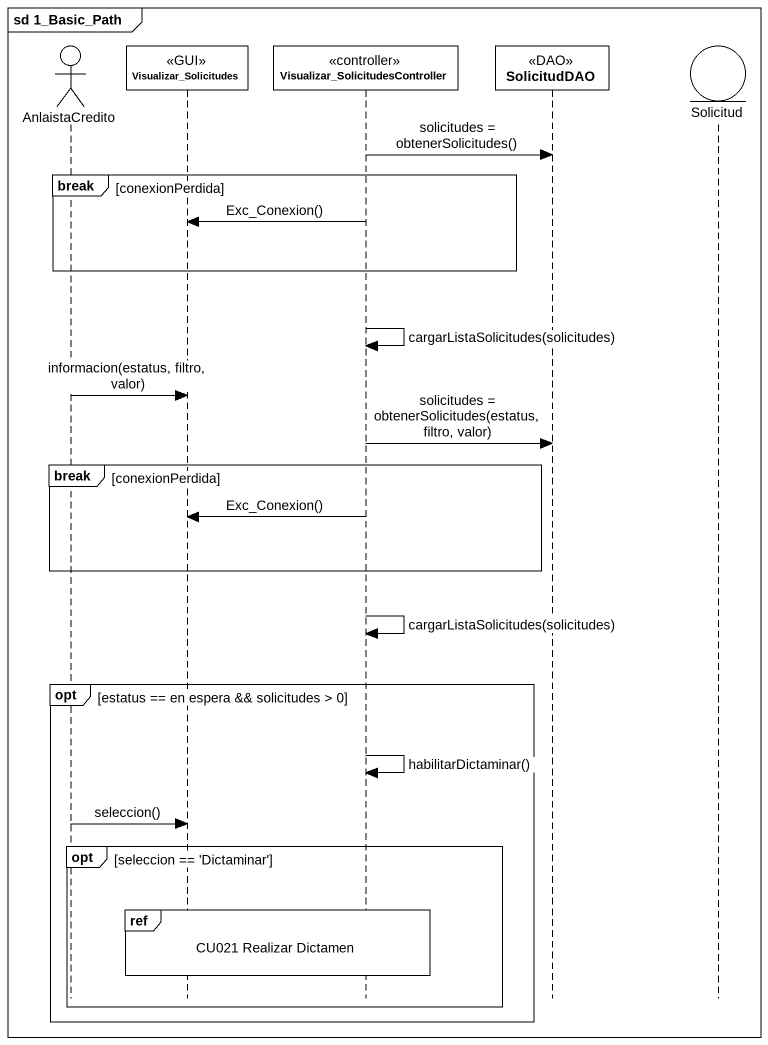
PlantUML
@startuml
mainframe sd 1_Basic_Path
hide footbox
actor AnlaistaCredito
participant Visualizar_Solicitudes <<GUI>>
participant "Visualizar_SolicitudesController" as Visualizar <<controller>>
participant SolicitudDAO <<DAO>>
entity Solicitud

Visualizar -> SolicitudDAO : solicitudes = obtenerSolicitudes()
break conexionPerdida
  Visualizar -> Visualizar_Solicitudes : Exc_Conexion()
end
Visualizar -> Visualizar : cargarListaSolicitudes(solicitudes)
AnlaistaCredito -> Visualizar_Solicitudes : informacion(estatus, filtro, valor)
Visualizar -> SolicitudDAO : solicitudes = obtenerSolicitudes(estatus, filtro, valor)
break conexionPerdida
  Visualizar -> Visualizar_Solicitudes : Exc_Conexion()
end
Visualizar -> Visualizar : cargarListaSolicitudes(solicitudes)
opt estatus == en espera && solicitudes > 0
  Visualizar -> Visualizar : habilitarDictaminar()
  AnlaistaCredito -> Visualizar_Solicitudes : seleccion()
  opt seleccion == 'Dictaminar'
    ref over Visualizar_Solicitudes, Visualizar : CU021 Realizar Dictamen
  end
end
@enduml
